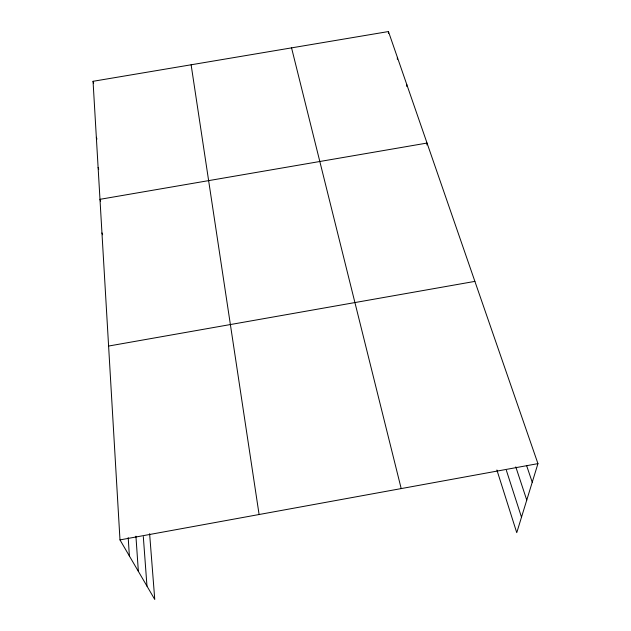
<?xml version="1.0" encoding="UTF-8"?>
<svg xmlns="http://www.w3.org/2000/svg" width="631" height="631" viewBox="0 0 631 631"><rect width="100%" height="100%" fill="white"/><g stroke="black" fill="none" stroke-linecap="round" stroke-linejoin="round"><path stroke-width="0.95" d="M388.436 33.498L388.451 31.55L93.049 81.304L119.985 539.899L154.761 599.45L149.618 533.723M397.341 59.29L397.38 57.35M406.703 86.392L406.758 84.459M426.927 144.956L427.037 143.056L99.982 199.325L100.621 201.108M388.451 31.55L537.951 463.635L516.75 532.674L496.889 469.985M119.985 539.899L537.951 463.635M108.603 346.048L474.891 281.387M101.954 232.934L102.632 234.764M98.113 167.483L98.736 169.297M526.601 465.568L532.241 482.242M96.338 137.274L96.945 139.112M515.787 466.877L526.759 500.091M506.362 470.34L521.498 517.199M93.049 81.304L93.64 83.166M291.554 47.869L401.198 488.591M191.122 64.788L259.096 514.517M143.308 536.595L146.976 586.112M135.925 536.184L138.363 571.37M128.196 537.62L129.371 555.966"/></g></svg>
